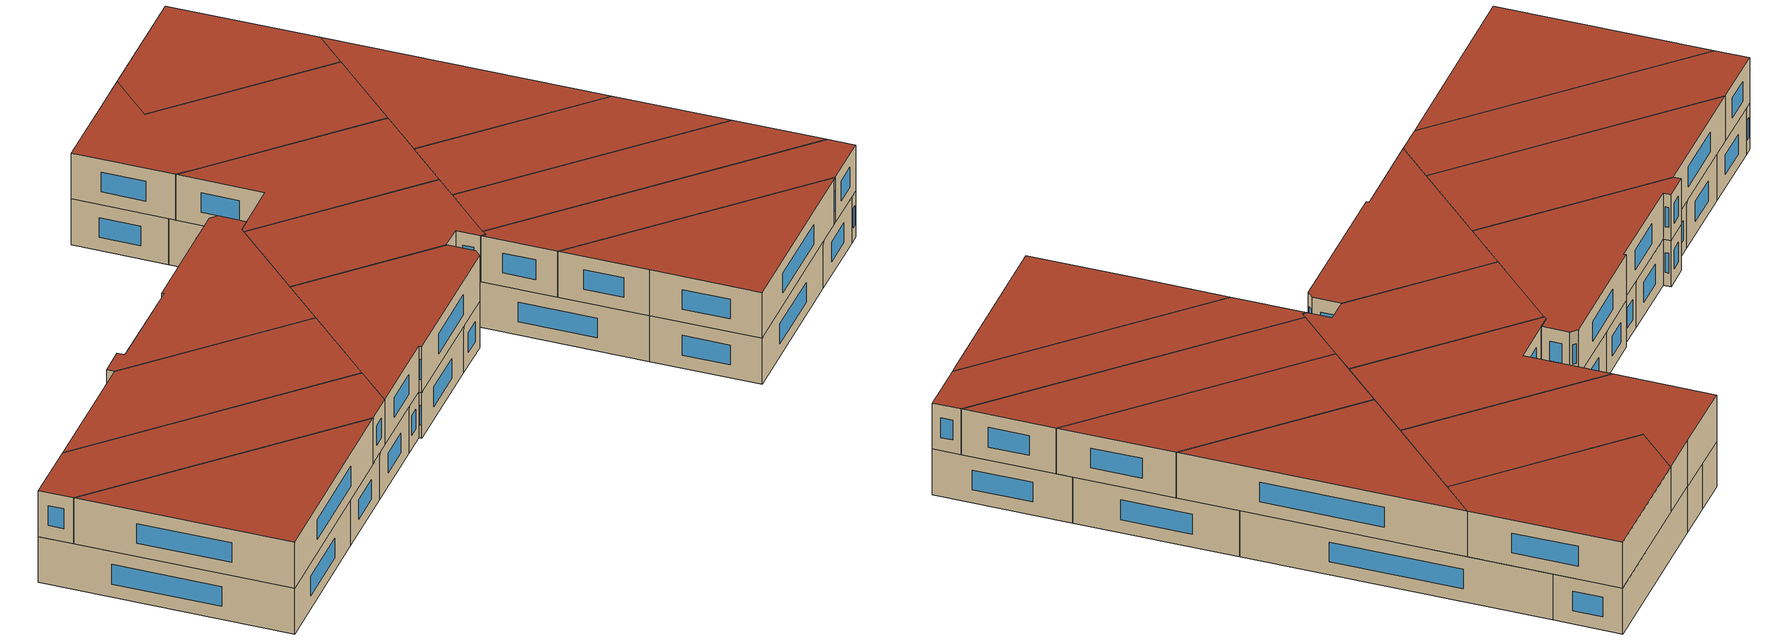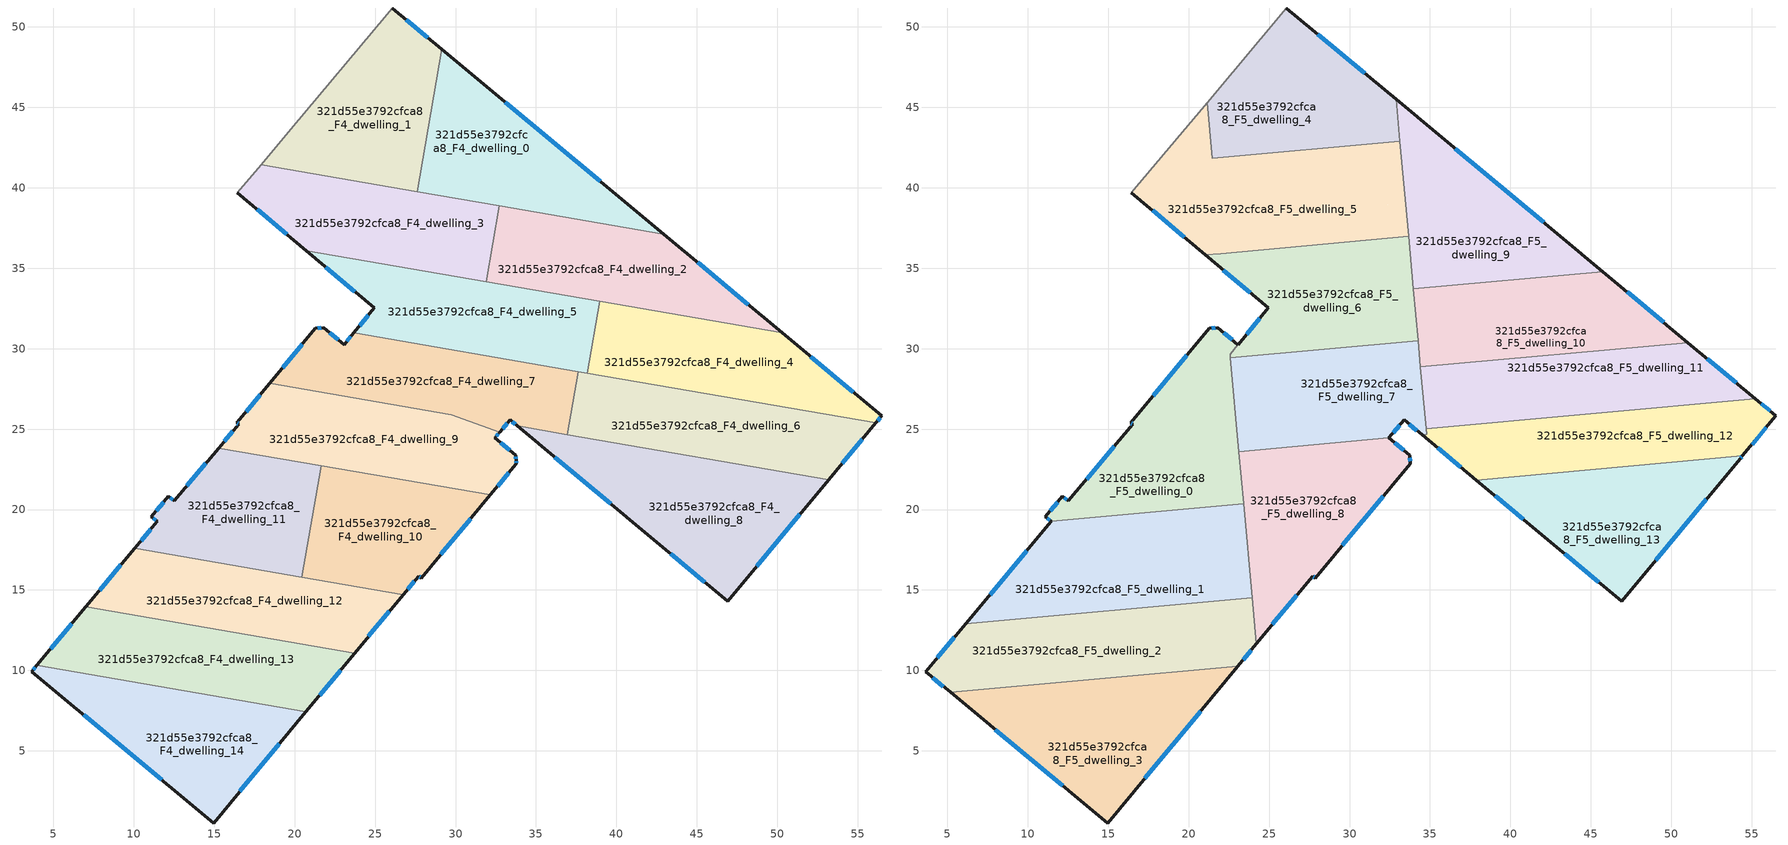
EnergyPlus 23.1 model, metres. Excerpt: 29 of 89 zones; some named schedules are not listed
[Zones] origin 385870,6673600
321d55e3792cfca8_F4_dwelling_0
 floor to 321d55e3792cfca8_F3_dwelling_0 (EU_floor_Construction): 42.94,37.13 27.63,39.77 29.15,48.61 z12
 wall outside (EU_wall_Construction): 42.94,37.13 29.15,48.61 z12:15
 wall to 321d55e3792cfca8_F4_dwelling_1 (EU_wall_Construction): 29.15,48.61 27.63,39.77 z12:15
 wall to 321d55e3792cfca8_F4_dwelling_2 (EU_wall_Construction): 32.72,38.89 42.94,37.13 z12:15
 wall to 321d55e3792cfca8_F4_dwelling_3 (EU_wall_Construction): 27.63,39.77 32.72,38.89 z12:15
 window (EU_Window_Construction): 39,40.41 33.09,45.33 z12.86:14.14
321d55e3792cfca8_F4_dwelling_1
 floor to 321d55e3792cfca8_F3_dwelling_1 (EU_floor_Construction): 29.15,48.61 27.63,39.77 17.91,41.44 19.44,43.25 26.07,51.17 z12
 wall outside (EU_wall_Construction): 29.15,48.61 26.07,51.17 z12:15
 wall adiabatic (EU_wall_Construction): 26.07,51.17 19.44,43.25 17.91,41.44 z12:15
 wall to 321d55e3792cfca8_F4_dwelling_3 (EU_wall_Construction): 17.91,41.44 27.63,39.77 z12:15
 window (EU_Window_Construction): 28.27,49.34 26.95,50.44 z12.86:14.14
321d55e3792cfca8_F4_dwelling_10
 floor to 321d55e3792cfca8_F3_dwelling_10 (EU_floor_Construction): 32.16,20.91 27.86,15.74 27.7,15.86 26.75,14.72 20.45,15.8 21.64,22.72 z12
 wall outside (EU_wall_Construction): 26.75,14.72 27.7,15.86 27.86,15.74 32.16,20.91 z12:15
 wall to 321d55e3792cfca8_F4_dwelling_11 (EU_wall_Construction): 21.64,22.72 20.45,15.8 z12:15
 wall to 321d55e3792cfca8_F4_dwelling_9 (EU_wall_Construction): 32.16,20.91 21.64,22.72 z12:15
 wall to 321d55e3792cfca8_F4_dwelling_12 (EU_wall_Construction): 20.45,15.8 26.75,14.72 z12:15
 window (EU_Window_Construction): 29.09,17.22 30.93,19.43 / 27.75,15.83 27.81,15.78 / 27.03,15.04 27.43,15.53 z12.86:14.14
321d55e3792cfca8_F4_dwelling_11
 floor to 321d55e3792cfca8_F3_dwelling_11 (EU_floor_Construction): 21.64,22.72 20.45,15.8 10.07,17.6 11.46,19.26 11.1,19.55 12.16,20.82 12.52,20.53 15.27,23.82 z12
 wall outside (EU_wall_Construction): 15.27,23.82 12.52,20.53 12.16,20.82 11.1,19.55 11.46,19.26 10.07,17.6 z12:15
 wall to 321d55e3792cfca8_F4_dwelling_9 (EU_wall_Construction): 21.64,22.72 15.27,23.82 z12:15
 wall to 321d55e3792cfca8_F4_dwelling_12 (EU_wall_Construction): 10.07,17.6 20.45,15.8 z12:15
 window (EU_Window_Construction): 11.2,19.47 11.36,19.34 / 11.86,20.46 11.4,19.91 / 12.42,20.61 12.26,20.73 / 14.49,22.88 13.31,21.47 / 11.06,18.78 10.46,18.07 z12.86:14.14
321d55e3792cfca8_F4_dwelling_12
 floor to 321d55e3792cfca8_F3_dwelling_12 (EU_floor_Construction): 26.75,14.72 23.72,11.07 7.02,13.95 10.07,17.6 z12
 wall outside (EU_wall_Construction): 23.72,11.07 26.75,14.72 / 10.07,17.6 7.02,13.95 z12:15
 wall to 321d55e3792cfca8_F4_dwelling_13 (EU_wall_Construction): 7.02,13.95 23.72,11.07 z12:15
 window (EU_Window_Construction): 24.59,12.11 25.89,13.67 / 9.19,16.55 7.89,14.99 z12.86:14.14
321d55e3792cfca8_F4_dwelling_13
 floor to 321d55e3792cfca8_F3_dwelling_13 (EU_floor_Construction): 23.72,11.07 20.7,7.42 3.97,10.31 7.02,13.95 z12
 wall outside (EU_wall_Construction): 20.7,7.42 23.72,11.07 / 7.02,13.95 3.97,10.31 z12:15
 wall to 321d55e3792cfca8_F4_dwelling_14 (EU_wall_Construction): 3.97,10.31 20.7,7.42 z12:15
 window (EU_Window_Construction): 21.56,8.46 22.86,10.03 / 6.15,12.91 4.84,11.35 z12.86:14.14
321d55e3792cfca8_F4_dwelling_14
 floor to 321d55e3792cfca8_F3_dwelling_14 (EU_floor_Construction): 20.7,7.42 14.96,0.52 3.65,9.93 3.97,10.31 z12
 wall outside (EU_wall_Construction): 3.97,10.31 3.65,9.93 14.96,0.52 20.7,7.42 z12:15
 window (EU_Window_Construction): 16.6,2.49 19.06,5.45 / 6.88,7.24 11.73,3.21 / 3.88,10.2 3.74,10.03 z12.86:14.14
321d55e3792cfca8_F4_dwelling_2
 floor to 321d55e3792cfca8_F3_dwelling_2 (EU_floor_Construction): 42.94,37.13 50.31,30.98 31.91,34.16 32.72,38.89 z12
 wall outside (EU_wall_Construction): 50.31,30.98 42.94,37.13 z12:15
 wall to 321d55e3792cfca8_F4_dwelling_3 (EU_wall_Construction): 32.72,38.89 31.91,34.16 z12:15
 wall to 321d55e3792cfca8_F4_dwelling_4 (EU_wall_Construction): 38.95,32.94 50.31,30.98 z12:15
 wall to 321d55e3792cfca8_F4_dwelling_5 (EU_wall_Construction): 31.91,34.16 38.95,32.94 z12:15
 window (EU_Window_Construction): 48.2,32.74 45.04,35.37 z12.86:14.14
321d55e3792cfca8_F4_dwelling_3
 floor to 321d55e3792cfca8_F3_dwelling_3 (EU_floor_Construction): 32.72,38.89 31.91,34.16 20.73,36.09 16.44,39.7 17.91,41.44 z12
 wall outside (EU_wall_Construction): 16.44,39.7 20.73,36.09 z12:15
 wall adiabatic (EU_wall_Construction): 17.91,41.44 16.44,39.7 z12:15
 wall to 321d55e3792cfca8_F4_dwelling_5 (EU_wall_Construction): 20.73,36.09 31.91,34.16 z12:15
 window (EU_Window_Construction): 17.67,38.66 19.5,37.12 z12.86:14.14
321d55e3792cfca8_F4_dwelling_4
 floor to 321d55e3792cfca8_F3_dwelling_4 (EU_floor_Construction): 50.31,30.98 56.5,25.83 56.14,25.38 38.18,28.48 38.95,32.94 z12
 wall outside (EU_wall_Construction): 56.14,25.38 56.5,25.83 50.31,30.98 z12:15
 wall to 321d55e3792cfca8_F4_dwelling_5 (EU_wall_Construction): 38.95,32.94 38.18,28.48 z12:15
 wall to 321d55e3792cfca8_F4_dwelling_6 (EU_wall_Construction): 38.18,28.48 56.14,25.38 z12:15
 window (EU_Window_Construction): 56.24,25.51 56.4,25.7 / 54.73,27.3 52.08,29.51 z12.86:14.14
321d55e3792cfca8_F4_dwelling_5
 floor to 321d55e3792cfca8_F3_dwelling_5 (EU_floor_Construction): 38.95,32.94 38.18,28.48 23.67,30.98 24.95,32.54 20.73,36.09 z12
 wall outside (EU_wall_Construction): 20.73,36.09 24.95,32.54 23.67,30.98 z12:15
 wall to 321d55e3792cfca8_F4_dwelling_7 (EU_wall_Construction): 23.67,30.98 37.62,28.58 z12:15
 wall to 321d55e3792cfca8_F4_dwelling_6 (EU_wall_Construction): 37.62,28.58 38.18,28.48 z12:15
 window (EU_Window_Construction): 21.93,35.07 23.74,33.55 / 24.58,32.09 24.04,31.43 z12.86:14.14
 ceiling adiabatic (EU_roof_Construction): 38.18,28.48 38.31,29.22 35.42,28.96 34.38,29.14 33.96,33.81 21.83,35.9 21.04,35.83 24.95,32.54 23.67,30.98 z15
321d55e3792cfca8_F4_dwelling_6
 floor to 321d55e3792cfca8_F3_dwelling_6 (EU_floor_Construction): 56.14,25.38 53.2,21.86 36.94,24.66 37.62,28.58 z12
 wall outside (EU_wall_Construction): 53.2,21.86 56.14,25.38 z12:15
 wall to 321d55e3792cfca8_F4_dwelling_7 (EU_wall_Construction): 37.62,28.58 36.94,24.66 z12:15
 wall to 321d55e3792cfca8_F4_dwelling_8 (EU_wall_Construction): 36.94,24.66 53.2,21.86 z12:15
 window (EU_Window_Construction): 54.04,22.86 55.3,24.38 z12.86:14.14
321d55e3792cfca8_F4_dwelling_7
 floor to 321d55e3792cfca8_F3_dwelling_7 (EU_floor_Construction): 37.62,28.58 36.94,24.66 33.85,25.19 33.39,25.58 32.74,24.79 29.75,25.9 18.45,27.85 21.28,31.25 21.82,31.3 23.07,30.25 23.67,30.98 z12
 wall outside (EU_wall_Construction): 21.81,31.31 21.28,31.25 18.45,27.85 / 23.67,30.98 23.07,30.25 21.82,31.3 / 32.74,24.79 33.39,25.58 33.85,25.19 z12:15
 wall to 321d55e3792cfca8_F4_dwelling_9 (EU_wall_Construction): 18.45,27.85 29.75,25.9 32.74,24.79 z12:15
 wall to 321d55e3792cfca8_F4_dwelling_8 (EU_wall_Construction): 33.85,25.19 36.94,24.66 z12:15
 window (EU_Window_Construction): 21.66,31.29 21.43,31.27 / 22.71,30.55 22.18,31 / 23.5,30.77 23.24,30.46 / 33.52,25.47 33.72,25.3 / 32.92,25.02 33.2,25.35 / 20.47,30.28 19.26,28.82 z12.86:14.14
321d55e3792cfca8_F4_dwelling_8
 floor to 321d55e3792cfca8_F3_dwelling_8 (EU_floor_Construction): 53.2,21.86 46.92,14.31 41.95,18.42 33.85,25.19 z12
 wall outside (EU_wall_Construction): 33.85,25.19 41.95,18.42 46.92,14.31 53.2,21.86 z12:15
 window (EU_Window_Construction): 36.16,23.26 39.64,20.36 / 48.71,16.46 51.4,19.7 / 43.37,17.25 45.5,15.48 z12.86:14.14
321d55e3792cfca8_F4_dwelling_9
 floor to 321d55e3792cfca8_F3_dwelling_9 (EU_floor_Construction): 32.74,24.79 32.45,24.45 33.74,23.38 33.77,23.05 33.78,22.85 32.16,20.91 15.27,23.82 16.51,25.3 16.4,25.39 18.45,27.85 29.75,25.9 z12
 wall outside (EU_wall_Construction): 18.45,27.85 16.4,25.39 16.51,25.3 15.27,23.82 / 32.16,20.91 33.78,22.85 33.77,23.05 33.74,23.38 32.45,24.45 32.74,24.79 z12:15
 window (EU_Window_Construction): 16.43,25.36 16.48,25.33 / 17.86,27.15 16.99,26.09 / 32.53,24.55 32.66,24.7 / 33.37,23.69 32.82,24.15 / 33.76,23.15 33.74,23.29 / 33.78,22.91 33.77,23 / 32.63,21.46 33.32,22.29 / 16.16,24.88 15.63,24.24 z12.86:14.14
321d55e3792cfca8_F5_dwelling_0
 floor to 321d55e3792cfca8_F4_dwelling_11 (EU_floor_Construction): 21.64,22.72 21.2,20.15 11.46,19.26 11.1,19.55 12.16,20.82 12.52,20.53 15.27,23.82 z15
 floor to 321d55e3792cfca8_F4_dwelling_9 (EU_floor_Construction): 22.81,27.1 23.23,22.45 15.27,23.82 16.51,25.3 16.4,25.39 18.45,27.85 z15
 floor to 321d55e3792cfca8_F4_dwelling_7 (EU_floor_Construction): 23.07,30.25 22.57,29.65 22.59,29.42 22.81,27.1 18.45,27.85 21.28,31.25 21.82,31.3 z15
 floor to 321d55e3792cfca8_F4_dwelling_10 (EU_floor_Construction): 23.23,22.45 23.42,20.35 21.2,20.15 21.64,22.72 z15
 wall outside (EU_wall_Construction): 23.07,30.25 21.82,31.31 21.28,31.25 16.4,25.39 16.51,25.3 12.52,20.53 12.16,20.82 11.1,19.55 11.46,19.26 z15:18
 wall to 321d55e3792cfca8_F5_dwelling_1 (EU_wall_Construction): 11.46,19.26 23.42,20.35 z15:18
 wall to 321d55e3792cfca8_F5_dwelling_6 (EU_wall_Construction): 22.57,29.65 23.07,30.25 / 22.59,29.42 22.57,29.64 z15:18
 wall to 321d55e3792cfca8_F5_dwelling_7 (EU_wall_Construction): 23.13,23.6 22.59,29.42 z15:18
 wall to 321d55e3792cfca8_F5_dwelling_8 (EU_wall_Construction): 23.42,20.35 23.13,23.6 z15:18
 window (EU_Window_Construction): 19.89,29.58 17.8,27.06 / 21.66,31.29 21.43,31.27 / 22.71,30.55 22.17,31 / 11.2,19.47 11.36,19.34 / 11.86,20.46 11.4,19.91 / 12.42,20.61 12.26,20.73 / 15.37,23.94 13.66,21.89 / 16.43,25.36 16.48,25.33 z15.86:17.14
 roof outside (EU_roof_Construction): 23.42,20.35 22.59,29.42 22.57,29.65 23.07,30.25 21.82,31.31 21.28,31.25 16.4,25.39 16.51,25.3 12.52,20.53 12.16,20.82 11.1,19.55 11.46,19.26 z18
321d55e3792cfca8_F5_dwelling_1
 floor to 321d55e3792cfca8_F4_dwelling_12 (EU_floor_Construction): 23.89,15.21 23.95,14.52 10.7,13.31 7.02,13.95 10.07,17.6 z15
 floor to 321d55e3792cfca8_F4_dwelling_11 (EU_floor_Construction): 21.2,20.15 20.45,15.8 10.07,17.6 11.46,19.26 z15
 floor to 321d55e3792cfca8_F4_dwelling_13 (EU_floor_Construction): 10.7,13.31 6.14,12.9 7.02,13.95 z15
 floor to 321d55e3792cfca8_F4_dwelling_10 (EU_floor_Construction): 23.42,20.35 23.89,15.21 20.45,15.8 21.2,20.15 z15
 wall outside (EU_wall_Construction): 11.46,19.26 6.14,12.9 z15:18
 wall to 321d55e3792cfca8_F5_dwelling_2 (EU_wall_Construction): 6.14,12.9 23.95,14.52 z15:18
 wall to 321d55e3792cfca8_F5_dwelling_8 (EU_wall_Construction): 23.95,14.52 23.42,20.35 z15:18
 window (EU_Window_Construction): 9.94,17.44 7.66,14.72 z15.86:17.14
 roof outside (EU_roof_Construction): 23.95,14.52 23.42,20.35 11.46,19.26 6.14,12.9 z18
321d55e3792cfca8_F5_dwelling_10
 floor to 321d55e3792cfca8_F4_dwelling_4 (EU_floor_Construction): 50.31,30.98 51.03,30.38 38.31,29.22 38.95,32.94 z15
 floor to 321d55e3792cfca8_F4_dwelling_5 (EU_floor_Construction): 38.95,32.94 38.31,29.22 35.42,28.96 34.38,29.14 33.97,33.71 34.32,33.74 z15
 floor to 321d55e3792cfca8_F4_dwelling_2 (EU_floor_Construction): 50.31,30.98 34.32,33.74 45.75,34.78 z15
 floor to 321d55e3792cfca8_F4_dwelling_7 (EU_floor_Construction): 35.42,28.96 34.41,28.87 34.38,29.14 z15
 wall outside (EU_wall_Construction): 51.03,30.38 45.75,34.78 z15:18
 wall to 321d55e3792cfca8_F5_dwelling_9 (EU_wall_Construction): 45.75,34.78 33.97,33.71 z15:18
 wall to 321d55e3792cfca8_F5_dwelling_11 (EU_wall_Construction): 34.41,28.87 51.03,30.38 z15:18
 wall to 321d55e3792cfca8_F5_dwelling_6 (EU_wall_Construction): 33.97,33.71 34.26,30.49 z15:18
 wall to 321d55e3792cfca8_F5_dwelling_7 (EU_wall_Construction): 34.26,30.49 34.41,28.87 z15:18
 window (EU_Window_Construction): 49.52,31.64 47.26,33.53 z15.86:17.14
 roof outside (EU_roof_Construction): 51.03,30.38 45.75,34.78 33.97,33.71 34.41,28.87 z18
321d55e3792cfca8_F5_dwelling_11
 floor to 321d55e3792cfca8_F4_dwelling_4 (EU_floor_Construction): 55.23,26.88 50.14,26.42 38.18,28.48 38.31,29.22 51.03,30.38 z15
 floor to 321d55e3792cfca8_F4_dwelling_6 (EU_floor_Construction): 50.14,26.42 37.04,25.22 37.62,28.58 z15
 floor to 321d55e3792cfca8_F4_dwelling_7 (EU_floor_Construction): 37.62,28.58 37.04,25.22 34.84,25.02 34.76,25.04 34.41,28.87 35.42,28.96 z15
 floor adiabatic (EU_floor_Construction): 38.31,29.22 38.18,28.48 35.42,28.96 z15
 wall outside (EU_wall_Construction): 55.23,26.88 51.03,30.38 z15:18
 wall to 321d55e3792cfca8_F5_dwelling_12 (EU_wall_Construction): 34.76,25.02 55.23,26.88 z15:18
 wall to 321d55e3792cfca8_F5_dwelling_7 (EU_wall_Construction): 34.41,28.87 34.76,25.02 z15:18
 window (EU_Window_Construction): 54.03,27.88 52.23,29.38 z15.86:17.14
 roof outside (EU_roof_Construction): 55.23,26.88 51.03,30.38 34.41,28.87 34.76,25.02 z18
321d55e3792cfca8_F5_dwelling_12
 floor to 321d55e3792cfca8_F4_dwelling_8 (EU_floor_Construction): 48.03,22.75 37.89,21.82 34.51,24.64 34.79,24.67 34.76,25.02 34.84,25.02 z15
 floor to 321d55e3792cfca8_F4_dwelling_6 (EU_floor_Construction): 56.14,25.38 54.42,23.33 48.03,22.75 36.94,24.66 37.04,25.22 50.14,26.42 z15
 floor to 321d55e3792cfca8_F4_dwelling_4 (EU_floor_Construction): 56.5,25.83 56.14,25.38 50.14,26.42 55.23,26.88 z15
 floor to 321d55e3792cfca8_F4_dwelling_7 (EU_floor_Construction): 37.04,25.22 36.94,24.66 34.84,25.02 z15
 wall outside (EU_wall_Construction): 54.42,23.33 56.5,25.83 55.23,26.88 / 34.51,24.64 37.89,21.82 z15:18
 wall to 321d55e3792cfca8_F5_dwelling_7 (EU_wall_Construction): 34.76,25.02 34.79,24.67 34.51,24.64 z15:18
 wall to 321d55e3792cfca8_F5_dwelling_13 (EU_wall_Construction): 37.89,21.82 54.42,23.33 z15:18
 window (EU_Window_Construction): 56.14,26.13 55.6,26.58 / 55.02,24.04 55.91,25.11 / 35.47,23.84 36.92,22.63 z15.86:17.14
 roof outside (EU_roof_Construction): 54.42,23.33 56.5,25.83 55.23,26.88 34.76,25.02 34.79,24.67 34.51,24.64 37.89,21.82 z18
321d55e3792cfca8_F5_dwelling_13
 floor to 321d55e3792cfca8_F4_dwelling_8 (EU_floor_Construction): 53.2,21.86 46.92,14.31 41.95,18.42 37.89,21.82 48.03,22.75 z15
 floor to 321d55e3792cfca8_F4_dwelling_6 (EU_floor_Construction): 54.42,23.33 54.29,23.17 53.2,21.86 48.03,22.75 z15
 wall outside (EU_wall_Construction): 37.89,21.82 41.95,18.42 46.92,14.31 54.29,23.17 54.42,23.33 z15:18
 window (EU_Window_Construction): 39.05,20.85 40.79,19.39 / 54.33,23.21 54.39,23.28 / 49.02,16.84 52.18,20.64 / 43.37,17.25 45.5,15.48 z15.86:17.14
 roof outside (EU_roof_Construction): 46.92,14.31 54.29,23.17 54.42,23.33 37.89,21.82 41.95,18.42 z18
321d55e3792cfca8_F5_dwelling_2
 floor to 321d55e3792cfca8_F4_dwelling_13 (EU_floor_Construction): 23.72,11.07 23.05,10.26 10.75,9.14 3.97,10.31 6.14,12.9 10.7,13.31 z15
 floor to 321d55e3792cfca8_F4_dwelling_12 (EU_floor_Construction): 23.95,14.52 24.22,11.66 23.72,11.07 10.7,13.31 z15
 floor to 321d55e3792cfca8_F4_dwelling_14 (EU_floor_Construction): 10.75,9.14 5.21,8.63 3.65,9.93 3.97,10.31 z15
 wall outside (EU_wall_Construction): 23.05,10.26 24.22,11.66 / 6.14,12.9 3.65,9.93 5.21,8.63 z15:18
 wall to 321d55e3792cfca8_F5_dwelling_3 (EU_wall_Construction): 5.21,8.63 23.05,10.26 z15:18
 wall to 321d55e3792cfca8_F5_dwelling_8 (EU_wall_Construction): 24.21,11.66 23.95,14.52 z15:18
 window (EU_Window_Construction): 23.38,10.66 23.88,11.26 / 4.1,9.56 4.76,9 / 5.43,12.05 4.36,10.78 z15.86:17.14
 roof outside (EU_roof_Construction): 23.05,10.26 24.22,11.66 23.95,14.52 6.14,12.9 3.65,9.93 5.21,8.63 z18
321d55e3792cfca8_F5_dwelling_3
 floor to 321d55e3792cfca8_F4_dwelling_14 (EU_floor_Construction): 20.7,7.42 14.96,0.52 5.21,8.63 10.75,9.14 z15
 floor to 321d55e3792cfca8_F4_dwelling_13 (EU_floor_Construction): 23.05,10.26 20.7,7.42 10.75,9.14 z15
 wall outside (EU_wall_Construction): 5.21,8.63 14.96,0.52 23.05,10.26 z15:18
 window (EU_Window_Construction): 7.99,6.31 12.17,2.84 / 17.27,3.3 20.74,7.48 z15.86:17.14
 roof outside (EU_roof_Construction): 14.96,0.52 23.05,10.26 5.21,8.63 z18
321d55e3792cfca8_F5_dwelling_4
 floor to 321d55e3792cfca8_F4_dwelling_1 (EU_floor_Construction): 29.15,48.61 28.09,42.44 21.46,41.83 21.15,45.29 26.07,51.17 z15
 floor to 321d55e3792cfca8_F4_dwelling_0 (EU_floor_Construction): 32.89,45.49 33.13,42.9 28.09,42.44 29.15,48.61 z15
 wall outside (EU_wall_Construction): 32.89,45.49 26.07,51.17 z15:18
 wall to 321d55e3792cfca8_F5_dwelling_5 (EU_wall_Construction): 21.15,45.29 21.46,41.83 33.13,42.9 z15:18
 wall adiabatic (EU_wall_Construction): 26.07,51.17 21.15,45.29 z15:18
 wall to 321d55e3792cfca8_F5_dwelling_9 (EU_wall_Construction): 33.13,42.9 32.89,45.49 z15:18
 window (EU_Window_Construction): 30.94,47.12 28.02,49.55 z15.86:17.14
 roof outside (EU_roof_Construction): 33.13,42.9 32.89,45.49 26.07,51.17 21.15,45.29 21.46,41.83 z18
321d55e3792cfca8_F5_dwelling_5
 floor to 321d55e3792cfca8_F4_dwelling_3 (EU_floor_Construction): 32.72,38.89 32.37,36.86 22.01,35.91 21.83,35.9 20.73,36.09 16.44,39.7 17.91,41.44 z15
 floor to 321d55e3792cfca8_F4_dwelling_1 (EU_floor_Construction): 28.09,42.44 27.63,39.77 17.91,41.44 19.44,43.25 21.15,45.29 21.46,41.83 z15
 floor to 321d55e3792cfca8_F4_dwelling_5 (EU_floor_Construction): 21.83,35.9 21.04,35.83 20.73,36.09 z15
 floor to 321d55e3792cfca8_F4_dwelling_0 (EU_floor_Construction): 33.13,42.9 33.51,38.75 27.63,39.77 28.09,42.44 z15
 floor to 321d55e3792cfca8_F4_dwelling_2 (EU_floor_Construction): 33.51,38.75 33.67,36.97 32.37,36.86 32.72,38.89 z15
 wall outside (EU_wall_Construction): 16.44,39.7 21.04,35.83 z15:18
 wall adiabatic (EU_wall_Construction): 21.15,45.29 19.44,43.25 16.44,39.7 z15:18
 wall to 321d55e3792cfca8_F5_dwelling_6 (EU_wall_Construction): 22.01,35.91 33.67,36.97 / 21.04,35.83 22,35.91 z15:18
 wall to 321d55e3792cfca8_F5_dwelling_9 (EU_wall_Construction): 33.67,36.97 33.13,42.9 z15:18
 window (EU_Window_Construction): 17.76,38.59 19.73,36.93 z15.86:17.14
 roof outside (EU_roof_Construction): 33.67,36.97 33.13,42.9 21.46,41.83 21.15,45.29 19.44,43.25 16.44,39.7 21.04,35.83 22,35.91 z18
321d55e3792cfca8_F5_dwelling_6
 floor to 321d55e3792cfca8_F4_dwelling_2 (EU_floor_Construction): 33.67,36.97 33.96,33.81 31.91,34.16 32.37,36.86 z15
 floor to 321d55e3792cfca8_F4_dwelling_3 (EU_floor_Construction): 32.37,36.86 31.91,34.16 21.84,35.9 z15
 floor to 321d55e3792cfca8_F4_dwelling_7 (EU_floor_Construction): 29.23,30.03 22.59,29.42 22.58,29.64 23.07,30.25 23.67,30.98 z15
 floor adiabatic (EU_floor_Construction): 33.96,33.81 34.26,30.49 29.23,30.03 23.67,30.98 24.95,32.54 21.04,35.82 21.84,35.9 z15
 wall outside (EU_wall_Construction): 21.04,35.82 24.95,32.54 23.07,30.25 z15:18
 wall to 321d55e3792cfca8_F5_dwelling_7 (EU_wall_Construction): 22.59,29.42 34.26,30.49 z15:18
 wall to 321d55e3792cfca8_F5_dwelling_9 (EU_wall_Construction): 33.97,33.71 33.67,36.97 z15:18
 window (EU_Window_Construction): 22.16,34.88 23.83,33.47 / 24.41,31.88 23.61,30.9 z15.86:17.14
 roof outside (EU_roof_Construction): 34.26,30.49 33.67,36.97 21.04,35.82 24.95,32.54 23.07,30.25 22.57,29.65 22.59,29.42 z18
321d55e3792cfca8_F5_dwelling_7
 floor to 321d55e3792cfca8_F4_dwelling_7 (EU_floor_Construction): 34.38,29.14 34.76,25.04 33.85,25.19 33.39,25.58 32.74,24.79 29.75,25.9 22.81,27.1 22.59,29.42 29.23,30.03 z15
 floor to 321d55e3792cfca8_F4_dwelling_8 (EU_floor_Construction): 34.76,25.04 34.79,24.67 34.51,24.64 33.85,25.19 z15
 floor adiabatic (EU_floor_Construction): 34.26,30.49 34.38,29.14 29.23,30.03 z15
 floor to 321d55e3792cfca8_F4_dwelling_9 (EU_floor_Construction): 32.74,24.79 32.45,24.45 23.13,23.6 22.81,27.1 29.75,25.9 z15
 wall outside (EU_wall_Construction): 32.45,24.45 33.39,25.58 34.51,24.64 z15:18
 wall to 321d55e3792cfca8_F5_dwelling_8 (EU_wall_Construction): 23.13,23.6 32.45,24.45 z15:18
 window (EU_Window_Construction): 33.71,25.31 34.19,24.91 / 32.72,24.77 33.12,25.25 z15.86:17.14
 roof outside (EU_roof_Construction): 34.79,24.67 34.26,30.49 22.59,29.42 23.13,23.6 32.45,24.45 33.39,25.58 34.51,24.64 z18
321d55e3792cfca8_F5_dwelling_8
 floor to 321d55e3792cfca8_F4_dwelling_10 (EU_floor_Construction): 32.16,20.91 27.86,15.74 27.7,15.86 26.75,14.72 23.89,15.21 23.23,22.45 z15
 floor to 321d55e3792cfca8_F4_dwelling_9 (EU_floor_Construction): 33.74,23.38 33.77,23.05 33.78,22.85 32.16,20.91 23.23,22.45 23.13,23.6 32.45,24.45 z15
 floor to 321d55e3792cfca8_F4_dwelling_12 (EU_floor_Construction): 26.75,14.72 24.22,11.66 23.89,15.21 z15
 wall outside (EU_wall_Construction): 24.22,11.66 27.7,15.86 27.86,15.74 33.78,22.85 33.74,23.38 32.45,24.45 z15:18
 window (EU_Window_Construction): 27.75,15.83 27.81,15.78 / 25.21,12.86 26.71,14.66 / 33.37,23.69 32.82,24.15 / 33.77,23 33.75,23.23 / 29.55,17.77 32.09,20.82 z15.86:17.14
 roof outside (EU_roof_Construction): 27.86,15.74 33.78,22.85 33.74,23.38 32.45,24.45 23.13,23.6 24.22,11.66 27.7,15.86 z18
321d55e3792cfca8_F5_dwelling_9
 floor to 321d55e3792cfca8_F4_dwelling_0 (EU_floor_Construction): 42.94,37.13 33.51,38.75 32.89,45.49 z15
 floor to 321d55e3792cfca8_F4_dwelling_2 (EU_floor_Construction): 42.94,37.13 45.75,34.78 34.32,33.74 33.96,33.81 33.51,38.75 z15
 floor to 321d55e3792cfca8_F4_dwelling_5 (EU_floor_Construction): 34.32,33.74 33.97,33.71 33.96,33.81 z15
 wall outside (EU_wall_Construction): 45.75,34.78 32.89,45.49 z15:18
 window (EU_Window_Construction): 42.08,37.84 36.57,42.43 z15.86:17.14
 roof outside (EU_roof_Construction): 45.75,34.78 32.89,45.49 33.97,33.71 z18
[Building]
EU S2 Campaign: North Axis=0; Terrain=City; Solar Distribution=FullExterior
[Site:Location]
Helsinki-Vantaa.AP: Latitude=60.317; Longitude=24.963; Time Zone=2; Elevation=54.6
[SizingPeriod:WeatherFileDays]
AnnualSizingPeriod: Begin Month=1; Begin Day of Month=1; End Month=12; End Day of Month=31; Day of Week for Start Day=Monday; Use Weather File Daylight Saving Period=No; Use Weather File Rain and Snow Indicators=No
[MATERIAL]
EU_InternalMass_Material: Roughness=MediumRough; Thickness=0.1; Conductivity=1; Density=1800; Specific Heat=900; Thermal Absorptance=0.9; Solar Absorptance=0.7; Visible Absorptance=0.7
[MATERIAL:NOMASS] Roughness=MediumRough; Thermal Absorptance=0.9; Solar Absorptance=0.7; Visible Absorptance=0.7
Name | Thermal Resistance
EU_wall_NoMass | 1.10183
EU_roof_NoMass; EU_floor_NoMass | 1.70606
[WINDOWMATERIAL:SIMPLEGLAZINGSYSTEM]
EU_Window_SimpleGlazing: UFactor=3.11035; Solar Heat Gain Coefficient=0.8; Visible Transmittance=0.8
[CONSTRUCTION]
EU_wall_Construction: EU_wall_NoMass
EU_roof_Construction: EU_roof_NoMass
EU_floor_Construction: EU_floor_NoMass
EU_Window_Construction: EU_Window_SimpleGlazing
EU_InternalMass_Construction: EU_InternalMass_Material
[ZONE] Type=1; Multiplier=1; Ceiling Height=autocalculate; Floor Area=autocalculate; Part of Total Floor Area=Yes
Name | Volume
321d55e3792cfca8_F4_dwelling_0 | 208.976
321d55e3792cfca8_F5_dwelling_0 | 220.481
321d55e3792cfca8_F4_dwelling_1 | 209
321d55e3792cfca8_F5_dwelling_1 | 262.503
321d55e3792cfca8_F4_dwelling_10 | 181.278
321d55e3792cfca8_F5_dwelling_10 | 208.133
321d55e3792cfca8_F4_dwelling_11 | 181.263
321d55e3792cfca8_F5_dwelling_11 | 215.986
321d55e3792cfca8_F4_dwelling_12 | 209.038
321d55e3792cfca8_F5_dwelling_12 | 204.122
321d55e3792cfca8_F4_dwelling_13 | 209.026
321d55e3792cfca8_F5_dwelling_13 | 207.025
321d55e3792cfca8_F4_dwelling_14 | 208.985
321d55e3792cfca8_F4_dwelling_2 | 209.036
321d55e3792cfca8_F5_dwelling_2 | 241.014
321d55e3792cfca8_F4_dwelling_3 | 209.024
321d55e3792cfca8_F5_dwelling_3 | 241.013
321d55e3792cfca8_F4_dwelling_4 | 209.021
321d55e3792cfca8_F5_dwelling_4; 321d55e3792cfca8_F4_dwelling_5 | 209.016
321d55e3792cfca8_F5_dwelling_5 | 288.497
321d55e3792cfca8_F4_dwelling_6 | 210.522
321d55e3792cfca8_F5_dwelling_6 | 209.483
321d55e3792cfca8_F4_dwelling_7 | 210.53
321d55e3792cfca8_F5_dwelling_7 | 202.12
321d55e3792cfca8_F4_dwelling_8 | 250.913
321d55e3792cfca8_F5_dwelling_8 | 215.751
321d55e3792cfca8_F4_dwelling_9 | 219.546
321d55e3792cfca8_F5_dwelling_9 | 209.919
[INTERNALMASS] Construction=EU_InternalMass_Construction
Name | Zone or ZoneList | Surface Area
321d55e3792cfca8_F4_dwelling_0_EU_InternalMass | 321d55e3792cfca8_F4_dwelling_0 | 69.6591
321d55e3792cfca8_F4_dwelling_1_EU_InternalMass | 321d55e3792cfca8_F4_dwelling_1 | 69.6657
321d55e3792cfca8_F4_dwelling_2_EU_InternalMass | 321d55e3792cfca8_F4_dwelling_2 | 69.6795
321d55e3792cfca8_F4_dwelling_3_EU_InternalMass | 321d55e3792cfca8_F4_dwelling_3 | 69.6744
321d55e3792cfca8_F4_dwelling_4_EU_InternalMass | 321d55e3792cfca8_F4_dwelling_4 | 69.6765
321d55e3792cfca8_F4_dwelling_5_EU_InternalMass | 321d55e3792cfca8_F4_dwelling_5 | 69.6728
321d55e3792cfca8_F4_dwelling_6_EU_InternalMass | 321d55e3792cfca8_F4_dwelling_6 | 70.1732
321d55e3792cfca8_F4_dwelling_7_EU_InternalMass | 321d55e3792cfca8_F4_dwelling_7 | 70.1765
321d55e3792cfca8_F4_dwelling_8_EU_InternalMass | 321d55e3792cfca8_F4_dwelling_8 | 83.6384
321d55e3792cfca8_F4_dwelling_9_EU_InternalMass | 321d55e3792cfca8_F4_dwelling_9 | 73.1821
321d55e3792cfca8_F4_dwelling_10_EU_InternalMass | 321d55e3792cfca8_F4_dwelling_10 | 60.4259
321d55e3792cfca8_F4_dwelling_11_EU_InternalMass | 321d55e3792cfca8_F4_dwelling_11 | 60.4209
321d55e3792cfca8_F4_dwelling_12_EU_InternalMass | 321d55e3792cfca8_F4_dwelling_12 | 69.679
321d55e3792cfca8_F4_dwelling_13_EU_InternalMass | 321d55e3792cfca8_F4_dwelling_13 | 69.6751
321d55e3792cfca8_F4_dwelling_14_EU_InternalMass | 321d55e3792cfca8_F4_dwelling_14 | 69.6616
321d55e3792cfca8_F5_dwelling_0_EU_InternalMass | 321d55e3792cfca8_F5_dwelling_0 | 73.4956
321d55e3792cfca8_F5_dwelling_1_EU_InternalMass | 321d55e3792cfca8_F5_dwelling_1 | 87.501
321d55e3792cfca8_F5_dwelling_2_EU_InternalMass | 321d55e3792cfca8_F5_dwelling_2 | 80.3378
321d55e3792cfca8_F5_dwelling_3_EU_InternalMass | 321d55e3792cfca8_F5_dwelling_3 | 80.3377
321d55e3792cfca8_F5_dwelling_4_EU_InternalMass | 321d55e3792cfca8_F5_dwelling_4 | 69.6719
321d55e3792cfca8_F5_dwelling_5_EU_InternalMass | 321d55e3792cfca8_F5_dwelling_5 | 96.1685
321d55e3792cfca8_F5_dwelling_6_EU_InternalMass | 321d55e3792cfca8_F5_dwelling_6 | 69.833
321d55e3792cfca8_F5_dwelling_7_EU_InternalMass | 321d55e3792cfca8_F5_dwelling_7 | 67.3731
321d55e3792cfca8_F5_dwelling_8_EU_InternalMass | 321d55e3792cfca8_F5_dwelling_8 | 71.9172
321d55e3792cfca8_F5_dwelling_9_EU_InternalMass | 321d55e3792cfca8_F5_dwelling_9 | 69.9743
321d55e3792cfca8_F5_dwelling_10_EU_InternalMass | 321d55e3792cfca8_F5_dwelling_10 | 69.3777
321d55e3792cfca8_F5_dwelling_11_EU_InternalMass | 321d55e3792cfca8_F5_dwelling_11 | 71.9967
321d55e3792cfca8_F5_dwelling_12_EU_InternalMass | 321d55e3792cfca8_F5_dwelling_12 | 68.0409
321d55e3792cfca8_F5_dwelling_13_EU_InternalMass | 321d55e3792cfca8_F5_dwelling_13 | 69.0072
[OTHEREQUIPMENT] Fuel Type=Electricity; Design Level Calculation Method=Watts/Area; Power per Zone Floor Area=1; Fraction Latent=0; Fraction Radiant=0; Fraction Lost=0; Carbon Dioxide Generation Rate=0; EndUse Subcategory=EU_Step8_InternalGains
Name | Zone or ZoneList or Space or SpaceList | Schedule
EU_Step8_InternalGain_321d55e3792cfca8_F4_dwelling_0_f000 | 321d55e3792cfca8_F4_dwelling_0 | EU_Step8_GainSchedule_321d55e3792cfca8_F4_dwelling_0_f000
EU_Step8_InternalGain_321d55e3792cfca8_F4_dwelling_1_f000 | 321d55e3792cfca8_F4_dwelling_1 | EU_Step8_GainSchedule_321d55e3792cfca8_F4_dwelling_1_f000
EU_Step8_InternalGain_321d55e3792cfca8_F4_dwelling_2_f000 | 321d55e3792cfca8_F4_dwelling_2 | EU_Step8_GainSchedule_321d55e3792cfca8_F4_dwelling_2_f000
EU_Step8_InternalGain_321d55e3792cfca8_F4_dwelling_3_f000 | 321d55e3792cfca8_F4_dwelling_3 | EU_Step8_GainSchedule_321d55e3792cfca8_F4_dwelling_3_f000
EU_Step8_InternalGain_321d55e3792cfca8_F4_dwelling_4_f000 | 321d55e3792cfca8_F4_dwelling_4 | EU_Step8_GainSchedule_321d55e3792cfca8_F4_dwelling_4_f000
EU_Step8_InternalGain_321d55e3792cfca8_F4_dwelling_5_f000 | 321d55e3792cfca8_F4_dwelling_5 | EU_Step8_GainSchedule_321d55e3792cfca8_F4_dwelling_5_f000
EU_Step8_InternalGain_321d55e3792cfca8_F4_dwelling_6_f000 | 321d55e3792cfca8_F4_dwelling_6 | EU_Step8_GainSchedule_321d55e3792cfca8_F4_dwelling_6_f000
EU_Step8_InternalGain_321d55e3792cfca8_F4_dwelling_7_f000 | 321d55e3792cfca8_F4_dwelling_7 | EU_Step8_GainSchedule_321d55e3792cfca8_F4_dwelling_7_f000
EU_Step8_InternalGain_321d55e3792cfca8_F4_dwelling_8_f000 | 321d55e3792cfca8_F4_dwelling_8 | EU_Step8_GainSchedule_321d55e3792cfca8_F4_dwelling_8_f000
EU_Step8_InternalGain_321d55e3792cfca8_F4_dwelling_9_f000 | 321d55e3792cfca8_F4_dwelling_9 | EU_Step8_GainSchedule_321d55e3792cfca8_F4_dwelling_9_f000
EU_Step8_InternalGain_321d55e3792cfca8_F4_dwelling_10_f000 | 321d55e3792cfca8_F4_dwelling_10 | EU_Step8_GainSchedule_321d55e3792cfca8_F4_dwelling_10_f000
EU_Step8_InternalGain_321d55e3792cfca8_F4_dwelling_11_f000 | 321d55e3792cfca8_F4_dwelling_11 | EU_Step8_GainSchedule_321d55e3792cfca8_F4_dwelling_11_f000
EU_Step8_InternalGain_321d55e3792cfca8_F4_dwelling_12_f000 | 321d55e3792cfca8_F4_dwelling_12 | EU_Step8_GainSchedule_321d55e3792cfca8_F4_dwelling_12_f000
EU_Step8_InternalGain_321d55e3792cfca8_F4_dwelling_13_f000 | 321d55e3792cfca8_F4_dwelling_13 | EU_Step8_GainSchedule_321d55e3792cfca8_F4_dwelling_13_f000
EU_Step8_InternalGain_321d55e3792cfca8_F4_dwelling_14_f000 | 321d55e3792cfca8_F4_dwelling_14 | EU_Step8_GainSchedule_321d55e3792cfca8_F4_dwelling_14_f000
EU_Step8_InternalGain_321d55e3792cfca8_F5_dwelling_0_f000 | 321d55e3792cfca8_F5_dwelling_0 | EU_Step8_GainSchedule_321d55e3792cfca8_F5_dwelling_0_f000
EU_Step8_InternalGain_321d55e3792cfca8_F5_dwelling_1_f000 | 321d55e3792cfca8_F5_dwelling_1 | EU_Step8_GainSchedule_321d55e3792cfca8_F5_dwelling_1_f000
EU_Step8_InternalGain_321d55e3792cfca8_F5_dwelling_2_f000 | 321d55e3792cfca8_F5_dwelling_2 | EU_Step8_GainSchedule_321d55e3792cfca8_F5_dwelling_2_f000
EU_Step8_InternalGain_321d55e3792cfca8_F5_dwelling_3_f000 | 321d55e3792cfca8_F5_dwelling_3 | EU_Step8_GainSchedule_321d55e3792cfca8_F5_dwelling_3_f000
EU_Step8_InternalGain_321d55e3792cfca8_F5_dwelling_4_f000 | 321d55e3792cfca8_F5_dwelling_4 | EU_Step8_GainSchedule_321d55e3792cfca8_F5_dwelling_4_f000
EU_Step8_InternalGain_321d55e3792cfca8_F5_dwelling_5_f000 | 321d55e3792cfca8_F5_dwelling_5 | EU_Step8_GainSchedule_321d55e3792cfca8_F5_dwelling_5_f000
EU_Step8_InternalGain_321d55e3792cfca8_F5_dwelling_6_f000 | 321d55e3792cfca8_F5_dwelling_6 | EU_Step8_GainSchedule_321d55e3792cfca8_F5_dwelling_6_f000
EU_Step8_InternalGain_321d55e3792cfca8_F5_dwelling_7_f000 | 321d55e3792cfca8_F5_dwelling_7 | EU_Step8_GainSchedule_321d55e3792cfca8_F5_dwelling_7_f000
EU_Step8_InternalGain_321d55e3792cfca8_F5_dwelling_8_f000 | 321d55e3792cfca8_F5_dwelling_8 | EU_Step8_GainSchedule_321d55e3792cfca8_F5_dwelling_8_f000
EU_Step8_InternalGain_321d55e3792cfca8_F5_dwelling_9_f000 | 321d55e3792cfca8_F5_dwelling_9 | EU_Step8_GainSchedule_321d55e3792cfca8_F5_dwelling_9_f000
EU_Step8_InternalGain_321d55e3792cfca8_F5_dwelling_10_f000 | 321d55e3792cfca8_F5_dwelling_10 | EU_Step8_GainSchedule_321d55e3792cfca8_F5_dwelling_10_f000
EU_Step8_InternalGain_321d55e3792cfca8_F5_dwelling_11_f000 | 321d55e3792cfca8_F5_dwelling_11 | EU_Step8_GainSchedule_321d55e3792cfca8_F5_dwelling_11_f000
EU_Step8_InternalGain_321d55e3792cfca8_F5_dwelling_12_f000 | 321d55e3792cfca8_F5_dwelling_12 | EU_Step8_GainSchedule_321d55e3792cfca8_F5_dwelling_12_f000
EU_Step8_InternalGain_321d55e3792cfca8_F5_dwelling_13_f000 | 321d55e3792cfca8_F5_dwelling_13 | EU_Step8_GainSchedule_321d55e3792cfca8_F5_dwelling_13_f000
[ZONEVENTILATION:DESIGNFLOWRATE] Schedule=EU_AlwaysOn; Design Flow Rate Calculation Method=AirChanges/Hour; Air Changes per Hour=0.756316; Ventilation Type=Natural; Fan Pressure Rise=0; Fan Total Efficiency=1; Constant Term Coefficient=1; Temperature Term Coefficient=0; Velocity Term Coefficient=0; Velocity Squared Term Coefficient=0; Minimum Indoor Temperature=-100; Maximum Indoor Temperature=100; Delta Temperature=-100; Minimum Outdoor Temperature=-100; Maximum Outdoor Temperature=100; Maximum Wind Speed=40
Name | Zone or ZoneList or Space or SpaceList
EU_ConstantAir_321d55e3792cfca8_F4_dwelling_0 | 321d55e3792cfca8_F4_dwelling_0
EU_ConstantAir_321d55e3792cfca8_F4_dwelling_1 | 321d55e3792cfca8_F4_dwelling_1
EU_ConstantAir_321d55e3792cfca8_F4_dwelling_2 | 321d55e3792cfca8_F4_dwelling_2
EU_ConstantAir_321d55e3792cfca8_F4_dwelling_3 | 321d55e3792cfca8_F4_dwelling_3
EU_ConstantAir_321d55e3792cfca8_F4_dwelling_4 | 321d55e3792cfca8_F4_dwelling_4
EU_ConstantAir_321d55e3792cfca8_F4_dwelling_5 | 321d55e3792cfca8_F4_dwelling_5
EU_ConstantAir_321d55e3792cfca8_F4_dwelling_6 | 321d55e3792cfca8_F4_dwelling_6
EU_ConstantAir_321d55e3792cfca8_F4_dwelling_7 | 321d55e3792cfca8_F4_dwelling_7
EU_ConstantAir_321d55e3792cfca8_F4_dwelling_8 | 321d55e3792cfca8_F4_dwelling_8
EU_ConstantAir_321d55e3792cfca8_F4_dwelling_9 | 321d55e3792cfca8_F4_dwelling_9
EU_ConstantAir_321d55e3792cfca8_F4_dwelling_10 | 321d55e3792cfca8_F4_dwelling_10
EU_ConstantAir_321d55e3792cfca8_F4_dwelling_11 | 321d55e3792cfca8_F4_dwelling_11
EU_ConstantAir_321d55e3792cfca8_F4_dwelling_12 | 321d55e3792cfca8_F4_dwelling_12
EU_ConstantAir_321d55e3792cfca8_F4_dwelling_13 | 321d55e3792cfca8_F4_dwelling_13
EU_ConstantAir_321d55e3792cfca8_F4_dwelling_14 | 321d55e3792cfca8_F4_dwelling_14
EU_ConstantAir_321d55e3792cfca8_F5_dwelling_0 | 321d55e3792cfca8_F5_dwelling_0
EU_ConstantAir_321d55e3792cfca8_F5_dwelling_1 | 321d55e3792cfca8_F5_dwelling_1
EU_ConstantAir_321d55e3792cfca8_F5_dwelling_2 | 321d55e3792cfca8_F5_dwelling_2
EU_ConstantAir_321d55e3792cfca8_F5_dwelling_3 | 321d55e3792cfca8_F5_dwelling_3
EU_ConstantAir_321d55e3792cfca8_F5_dwelling_4 | 321d55e3792cfca8_F5_dwelling_4
EU_ConstantAir_321d55e3792cfca8_F5_dwelling_5 | 321d55e3792cfca8_F5_dwelling_5
EU_ConstantAir_321d55e3792cfca8_F5_dwelling_6 | 321d55e3792cfca8_F5_dwelling_6
EU_ConstantAir_321d55e3792cfca8_F5_dwelling_7 | 321d55e3792cfca8_F5_dwelling_7
EU_ConstantAir_321d55e3792cfca8_F5_dwelling_8 | 321d55e3792cfca8_F5_dwelling_8
EU_ConstantAir_321d55e3792cfca8_F5_dwelling_9 | 321d55e3792cfca8_F5_dwelling_9
EU_ConstantAir_321d55e3792cfca8_F5_dwelling_10 | 321d55e3792cfca8_F5_dwelling_10
EU_ConstantAir_321d55e3792cfca8_F5_dwelling_11 | 321d55e3792cfca8_F5_dwelling_11
EU_ConstantAir_321d55e3792cfca8_F5_dwelling_12 | 321d55e3792cfca8_F5_dwelling_12
EU_ConstantAir_321d55e3792cfca8_F5_dwelling_13 | 321d55e3792cfca8_F5_dwelling_13
[HVACTEMPLATE:ZONE:IDEALLOADSAIRSYSTEM] System Availability Schedule=EU_AlwaysOn; Maximum Heating Supply Air Temperature=50; Minimum Cooling Supply Air Temperature=13; Maximum Heating Supply Air Humidity Ratio=0.0156; Minimum Cooling Supply Air Humidity Ratio=0.0077; Heating Limit=NoLimit; Cooling Limit=NoLimit; Heating Availability Schedule=EU_AlwaysOn; Cooling Availability Schedule=EU_CoolingOff; Dehumidification Control Type=ConstantSensibleHeatRatio; Cooling Sensible Heat Ratio=0.7; Dehumidification Setpoint=60; Humidification Control Type=None; Humidification Setpoint=30; Outdoor Air Method=None; Outdoor Air Flow Rate per Person=0.00944; Outdoor Air Flow Rate per Zone Floor Area=0; Outdoor Air Flow Rate per Zone=0; Demand Controlled Ventilation Type=None; Outdoor Air Economizer Type=NoEconomizer; Heat Recovery Type=None; Sensible Heat Recovery Effectiveness=0.7; Latent Heat Recovery Effectiveness=0.65
Name | Template Thermostat
321d55e3792cfca8_F4_dwelling_0 | EU_HeatOnly_321d55e3792cfca8_F4_dwelling_0
321d55e3792cfca8_F4_dwelling_1 | EU_HeatOnly_321d55e3792cfca8_F4_dwelling_1
321d55e3792cfca8_F4_dwelling_2 | EU_HeatOnly_321d55e3792cfca8_F4_dwelling_2
321d55e3792cfca8_F4_dwelling_3 | EU_HeatOnly_321d55e3792cfca8_F4_dwelling_3
321d55e3792cfca8_F4_dwelling_4 | EU_HeatOnly_321d55e3792cfca8_F4_dwelling_4
321d55e3792cfca8_F4_dwelling_5 | EU_HeatOnly_321d55e3792cfca8_F4_dwelling_5
321d55e3792cfca8_F4_dwelling_6 | EU_HeatOnly_321d55e3792cfca8_F4_dwelling_6
321d55e3792cfca8_F4_dwelling_7 | EU_HeatOnly_321d55e3792cfca8_F4_dwelling_7
321d55e3792cfca8_F4_dwelling_8 | EU_HeatOnly_321d55e3792cfca8_F4_dwelling_8
321d55e3792cfca8_F4_dwelling_9 | EU_HeatOnly_321d55e3792cfca8_F4_dwelling_9
321d55e3792cfca8_F4_dwelling_10 | EU_HeatOnly_321d55e3792cfca8_F4_dwelling_10
321d55e3792cfca8_F4_dwelling_11 | EU_HeatOnly_321d55e3792cfca8_F4_dwelling_11
321d55e3792cfca8_F4_dwelling_12 | EU_HeatOnly_321d55e3792cfca8_F4_dwelling_12
321d55e3792cfca8_F4_dwelling_13 | EU_HeatOnly_321d55e3792cfca8_F4_dwelling_13
321d55e3792cfca8_F4_dwelling_14 | EU_HeatOnly_321d55e3792cfca8_F4_dwelling_14
321d55e3792cfca8_F5_dwelling_0 | EU_HeatOnly_321d55e3792cfca8_F5_dwelling_0
321d55e3792cfca8_F5_dwelling_1 | EU_HeatOnly_321d55e3792cfca8_F5_dwelling_1
321d55e3792cfca8_F5_dwelling_2 | EU_HeatOnly_321d55e3792cfca8_F5_dwelling_2
321d55e3792cfca8_F5_dwelling_3 | EU_HeatOnly_321d55e3792cfca8_F5_dwelling_3
321d55e3792cfca8_F5_dwelling_4 | EU_HeatOnly_321d55e3792cfca8_F5_dwelling_4
321d55e3792cfca8_F5_dwelling_5 | EU_HeatOnly_321d55e3792cfca8_F5_dwelling_5
321d55e3792cfca8_F5_dwelling_6 | EU_HeatOnly_321d55e3792cfca8_F5_dwelling_6
321d55e3792cfca8_F5_dwelling_7 | EU_HeatOnly_321d55e3792cfca8_F5_dwelling_7
321d55e3792cfca8_F5_dwelling_8 | EU_HeatOnly_321d55e3792cfca8_F5_dwelling_8
321d55e3792cfca8_F5_dwelling_9 | EU_HeatOnly_321d55e3792cfca8_F5_dwelling_9
321d55e3792cfca8_F5_dwelling_10 | EU_HeatOnly_321d55e3792cfca8_F5_dwelling_10
321d55e3792cfca8_F5_dwelling_11 | EU_HeatOnly_321d55e3792cfca8_F5_dwelling_11
321d55e3792cfca8_F5_dwelling_12 | EU_HeatOnly_321d55e3792cfca8_F5_dwelling_12
321d55e3792cfca8_F5_dwelling_13 | EU_HeatOnly_321d55e3792cfca8_F5_dwelling_13
[SIZING:ZONE] Zone Cooling Design Supply Air Temperature Input Method=SupplyAirTemperature; Zone Cooling Design Supply Air Temperature=13; Zone Heating Design Supply Air Temperature Input Method=SupplyAirTemperature; Zone Heating Design Supply Air Temperature=50; Zone Cooling Design Supply Air Humidity Ratio=0.008; Zone Heating Design Supply Air Humidity Ratio=0.008; Cooling Design Air Flow Method=DesignDay; Cooling Design Air Flow Rate=0; Cooling Minimum Air Flow per Zone Floor Area=0.000762; Cooling Minimum Air Flow=0; Cooling Minimum Air Flow Fraction=0.2; Heating Design Air Flow Method=DesignDay; Heating Design Air Flow Rate=0; Heating Maximum Air Flow per Zone Floor Area=0.002032; Heating Maximum Air Flow=0.141576; Heating Maximum Air Flow Fraction=0.3; Account for Dedicated Outdoor Air System=No; Dedicated Outdoor Air System Control Strategy=NeutralSupplyAir; Dedicated Outdoor Air Low Setpoint Temperature for Design=autosize; Dedicated Outdoor Air High Setpoint Temperature for Design=autosize; Zone Load Sizing Method=Sensible Load Only No Latent Load; Zone Latent Cooling Design Supply Air Humidity Ratio Input Method=HumidityRatioDifference; Zone Cooling Design Supply Air Humidity Ratio Difference=0.005; Zone Latent Heating Design Supply Air Humidity Ratio Input Method=HumidityRatioDifference; Zone Humidification Design Supply Air Humidity Ratio Difference=0.005
321d55e3792cfca8_F4_dwelling_0; 321d55e3792cfca8_F4_dwelling_1; 321d55e3792cfca8_F4_dwelling_2; 321d55e3792cfca8_F4_dwelling_3; 321d55e3792cfca8_F4_dwelling_4; 321d55e3792cfca8_F4_dwelling_5; 321d55e3792cfca8_F4_dwelling_6; 321d55e3792cfca8_F4_dwelling_7; 321d55e3792cfca8_F4_dwelling_8; 321d55e3792cfca8_F4_dwelling_9; 321d55e3792cfca8_F4_dwelling_10; 321d55e3792cfca8_F4_dwelling_11; 321d55e3792cfca8_F4_dwelling_12; 321d55e3792cfca8_F4_dwelling_13; 321d55e3792cfca8_F4_dwelling_14; 321d55e3792cfca8_F5_dwelling_0; 321d55e3792cfca8_F5_dwelling_1; 321d55e3792cfca8_F5_dwelling_2; 321d55e3792cfca8_F5_dwelling_3; 321d55e3792cfca8_F5_dwelling_4; 321d55e3792cfca8_F5_dwelling_5; 321d55e3792cfca8_F5_dwelling_6; 321d55e3792cfca8_F5_dwelling_7; 321d55e3792cfca8_F5_dwelling_8; 321d55e3792cfca8_F5_dwelling_9; 321d55e3792cfca8_F5_dwelling_10; 321d55e3792cfca8_F5_dwelling_11; 321d55e3792cfca8_F5_dwelling_12; 321d55e3792cfca8_F5_dwelling_13
[SCHEDULE:FILE] Column Number=1; Rows to Skip at Top=0; Number of Hours of Data=8760; Column Separator=Comma; Interpolate to Timestep=No; Minutes per Item=60; Adjust Schedule for Daylight Savings=Yes
Name | File
EU_Step8_GainSchedule_321d55e3792cfca8_F4_dwelling_0_f000 | ../../schedules/321d55e3792cfca8/321d55e3792cfca8_F4_dwelling_0_f000_gain.csv
EU_Step8_GainSchedule_321d55e3792cfca8_F4_dwelling_1_f000 | ../../schedules/321d55e3792cfca8/321d55e3792cfca8_F4_dwelling_1_f000_gain.csv
EU_Step8_GainSchedule_321d55e3792cfca8_F4_dwelling_2_f000 | ../../schedules/321d55e3792cfca8/321d55e3792cfca8_F4_dwelling_2_f000_gain.csv
EU_Step8_GainSchedule_321d55e3792cfca8_F4_dwelling_3_f000 | ../../schedules/321d55e3792cfca8/321d55e3792cfca8_F4_dwelling_3_f000_gain.csv
EU_Step8_GainSchedule_321d55e3792cfca8_F4_dwelling_4_f000 | ../../schedules/321d55e3792cfca8/321d55e3792cfca8_F4_dwelling_4_f000_gain.csv
EU_Step8_GainSchedule_321d55e3792cfca8_F4_dwelling_5_f000 | ../../schedules/321d55e3792cfca8/321d55e3792cfca8_F4_dwelling_5_f000_gain.csv
EU_Step8_GainSchedule_321d55e3792cfca8_F4_dwelling_6_f000 | ../../schedules/321d55e3792cfca8/321d55e3792cfca8_F4_dwelling_6_f000_gain.csv
EU_Step8_GainSchedule_321d55e3792cfca8_F4_dwelling_7_f000 | ../../schedules/321d55e3792cfca8/321d55e3792cfca8_F4_dwelling_7_f000_gain.csv
EU_Step8_GainSchedule_321d55e3792cfca8_F4_dwelling_8_f000 | ../../schedules/321d55e3792cfca8/321d55e3792cfca8_F4_dwelling_8_f000_gain.csv
EU_Step8_GainSchedule_321d55e3792cfca8_F4_dwelling_9_f000 | ../../schedules/321d55e3792cfca8/321d55e3792cfca8_F4_dwelling_9_f000_gain.csv
EU_Step8_GainSchedule_321d55e3792cfca8_F4_dwelling_10_f000 | ../../schedules/321d55e3792cfca8/321d55e3792cfca8_F4_dwelling_10_f000_gain.csv
EU_Step8_GainSchedule_321d55e3792cfca8_F4_dwelling_11_f000 | ../../schedules/321d55e3792cfca8/321d55e3792cfca8_F4_dwelling_11_f000_gain.csv
EU_Step8_GainSchedule_321d55e3792cfca8_F4_dwelling_12_f000 | ../../schedules/321d55e3792cfca8/321d55e3792cfca8_F4_dwelling_12_f000_gain.csv
EU_Step8_GainSchedule_321d55e3792cfca8_F4_dwelling_13_f000 | ../../schedules/321d55e3792cfca8/321d55e3792cfca8_F4_dwelling_13_f000_gain.csv
EU_Step8_GainSchedule_321d55e3792cfca8_F4_dwelling_14_f000 | ../../schedules/321d55e3792cfca8/321d55e3792cfca8_F4_dwelling_14_f000_gain.csv
EU_Step8_GainSchedule_321d55e3792cfca8_F5_dwelling_0_f000 | ../../schedules/321d55e3792cfca8/321d55e3792cfca8_F5_dwelling_0_f000_gain.csv
EU_Step8_GainSchedule_321d55e3792cfca8_F5_dwelling_1_f000 | ../../schedules/321d55e3792cfca8/321d55e3792cfca8_F5_dwelling_1_f000_gain.csv
EU_Step8_GainSchedule_321d55e3792cfca8_F5_dwelling_2_f000 | ../../schedules/321d55e3792cfca8/321d55e3792cfca8_F5_dwelling_2_f000_gain.csv
EU_Step8_GainSchedule_321d55e3792cfca8_F5_dwelling_3_f000 | ../../schedules/321d55e3792cfca8/321d55e3792cfca8_F5_dwelling_3_f000_gain.csv
EU_Step8_GainSchedule_321d55e3792cfca8_F5_dwelling_4_f000 | ../../schedules/321d55e3792cfca8/321d55e3792cfca8_F5_dwelling_4_f000_gain.csv
EU_Step8_GainSchedule_321d55e3792cfca8_F5_dwelling_5_f000 | ../../schedules/321d55e3792cfca8/321d55e3792cfca8_F5_dwelling_5_f000_gain.csv
EU_Step8_GainSchedule_321d55e3792cfca8_F5_dwelling_6_f000 | ../../schedules/321d55e3792cfca8/321d55e3792cfca8_F5_dwelling_6_f000_gain.csv
EU_Step8_GainSchedule_321d55e3792cfca8_F5_dwelling_7_f000 | ../../schedules/321d55e3792cfca8/321d55e3792cfca8_F5_dwelling_7_f000_gain.csv
EU_Step8_GainSchedule_321d55e3792cfca8_F5_dwelling_8_f000 | ../../schedules/321d55e3792cfca8/321d55e3792cfca8_F5_dwelling_8_f000_gain.csv
EU_Step8_GainSchedule_321d55e3792cfca8_F5_dwelling_9_f000 | ../../schedules/321d55e3792cfca8/321d55e3792cfca8_F5_dwelling_9_f000_gain.csv
